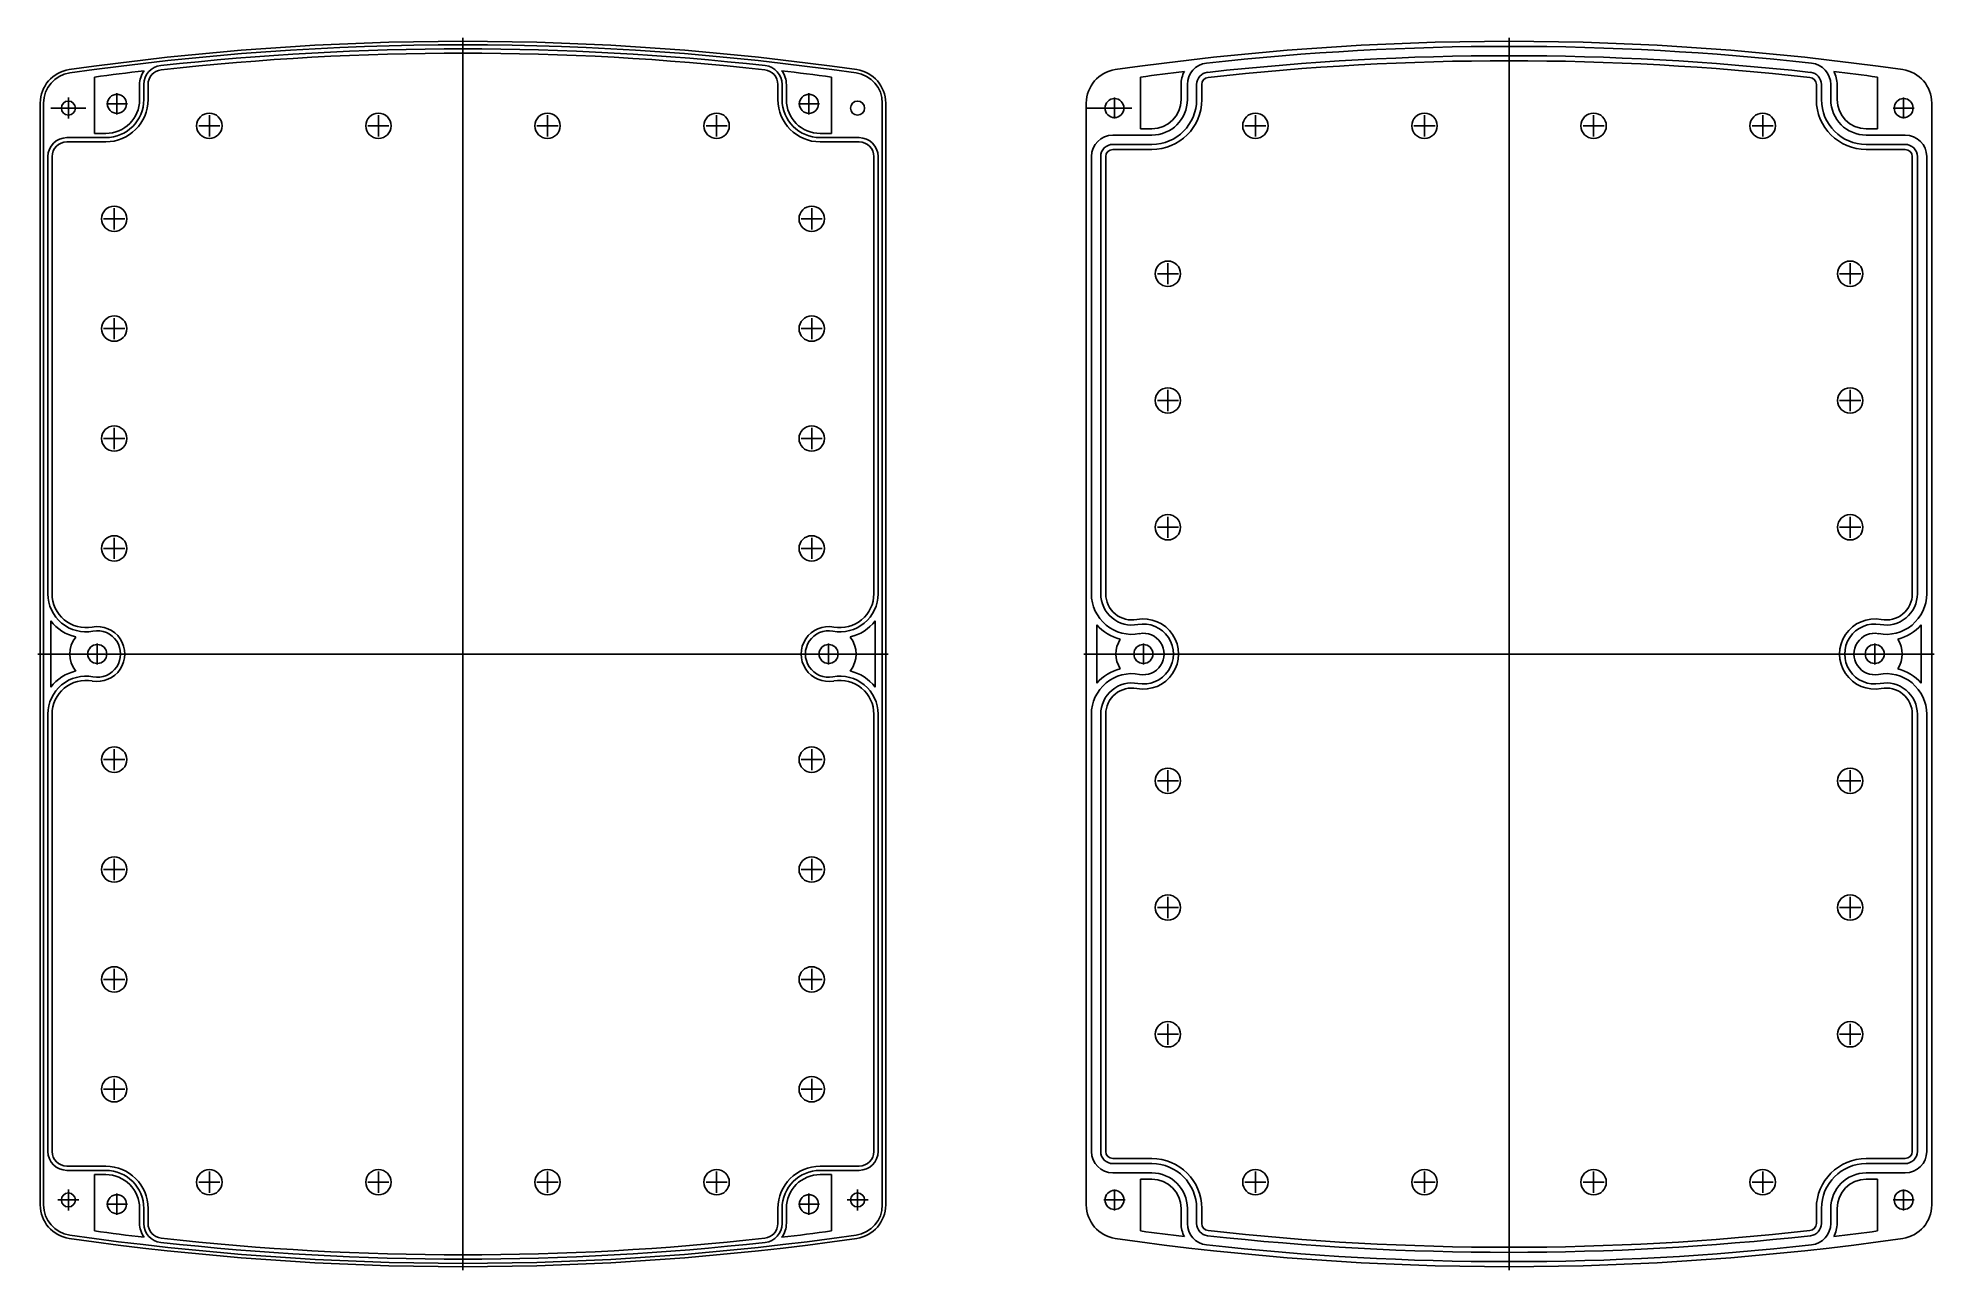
# Model space of a CAD drawing. Header units: millimetres. Extents: x 2881 to 3329, y 1468 to 1759.
import ezdxf

# ---------------------------------------------------------------- set-up
doc = ezdxf.new("R2010")
doc.units = ezdxf.units.MM

msp = doc.modelspace()

# ---------------------------------------------------------------- linework, layer by layer
for p, q in [((2981.19, 1759.27), (2981.19, 1467.67)), ((3228.65, 1759.27), (3228.65, 1467.67)), ((2893.99, 1736.67), (2893.99, 1750)), ((3068.39, 1750), (3068.39, 1736.67)), ((3141.45, 1737.77), (3141.45, 1750)), ((3315.85, 1750), (3315.85, 1737.77)), ((2887.84, 1740.17), (2887.84, 1745.17)), ((2899.34, 1741.17), (2899.34, 1746.17)), ((2904.69, 1748.19), (2904.69, 1744.67)), ((2905.69, 1748.25), (2905.69, 1744.67)), ((2906.69, 1748.25), (2906.69, 1744.67)), ((3055.69, 1748.25), (3055.69, 1744.67)), ((3056.69, 1748.25), (3056.69, 1744.67)), ((3057.69, 1748.19), (3057.69, 1744.67)), ((3063.04, 1741.17), (3063.04, 1746.17)), ((3135.3, 1740.17), (3135.3, 1745.17)), ((3151.05, 1748.19), (3151.05, 1744.67)), ((3152.55, 1748.25), (3152.55, 1744.67)), ((3154.75, 1748.25), (3154.75, 1744.67)), ((3155.95, 1748.25), (3155.95, 1744.67)), ((3301.35, 1748.25), (3301.35, 1744.67)), ((3302.55, 1748.25), (3302.55, 1744.67)), ((3304.75, 1748.25), (3304.75, 1744.67)), ((3306.25, 1748.19), (3306.25, 1744.67)), ((3322, 1740.17), (3322, 1745.17)), ((2881.19, 1743.85), (2881.19, 1483.1)), ((2881.99, 1743.85), (2881.99, 1483.1)), ((2883.69, 1742.67), (2891.99, 1742.67)), ((2896.84, 1743.67), (2901.84, 1743.67)), ((2921.19, 1735.97), (2921.19, 1740.97)), ((2961.19, 1735.97), (2961.19, 1740.97)), ((3001.19, 1735.97), (3001.19, 1740.97)), ((3041.19, 1735.97), (3041.19, 1740.97)), ((3060.54, 1743.67), (3065.54, 1743.67)), ((3080.39, 1743.85), (3080.39, 1483.1)), ((3081.19, 1743.85), (3081.19, 1483.1)), ((3128.65, 1743.85), (3128.65, 1483.1)), ((3128.65, 1742.67), (3139.45, 1742.67)), ((3168.65, 1735.97), (3168.65, 1740.97)), ((3208.65, 1735.97), (3208.65, 1740.97)), ((3248.65, 1735.97), (3248.65, 1740.97)), ((3288.65, 1735.97), (3288.65, 1740.97)), ((3319.5, 1742.67), (3324.5, 1742.67)), ((3328.65, 1743.85), (3328.65, 1483.1)), ((2896.69, 1736.67), (2893.99, 1736.67)), ((2918.69, 1738.47), (2923.69, 1738.47)), ((2958.69, 1738.47), (2963.69, 1738.47)), ((2998.69, 1738.47), (3003.69, 1738.47)), ((3038.69, 1738.47), (3043.69, 1738.47)), ((3065.69, 1736.67), (3068.39, 1736.67)), ((3144.15, 1736.27), (3134.95, 1736.27)), ((3144.15, 1737.77), (3141.45, 1737.77)), ((3166.15, 1738.47), (3171.15, 1738.47)), ((3206.15, 1738.47), (3211.15, 1738.47)), ((3246.15, 1738.47), (3251.15, 1738.47)), ((3286.15, 1738.47), (3291.15, 1738.47)), ((3313.15, 1737.77), (3315.85, 1737.77)), ((3313.15, 1736.27), (3322.35, 1736.27)), ((2896.69, 1735.67), (2887.49, 1735.67)), ((2896.69, 1734.67), (2887.49, 1734.67)), ((3065.69, 1735.67), (3074.89, 1735.67)), ((3065.69, 1734.67), (3074.89, 1734.67)), ((3144.15, 1734.07), (3134.95, 1734.07)), ((3144.15, 1732.87), (3134.95, 1732.87)), ((3313.15, 1734.07), (3322.35, 1734.07)), ((3313.15, 1732.87), (3322.35, 1732.87)), ((2882.99, 1731.17), (2882.99, 1627.72)), ((2883.99, 1731.17), (2883.99, 1627.72)), ((3078.39, 1731.17), (3078.39, 1627.72)), ((3079.39, 1731.17), (3079.39, 1627.72)), ((3129.85, 1731.17), (3129.85, 1627.72)), ((3132.05, 1731.17), (3132.05, 1627.72)), ((3133.25, 1731.17), (3133.25, 1627.72)), ((3324.05, 1731.17), (3324.05, 1627.72)), ((3325.25, 1731.17), (3325.25, 1627.72)), ((3327.45, 1731.17), (3327.45, 1627.72)), ((2898.69, 1713.97), (2898.69, 1718.97)), ((3063.69, 1713.97), (3063.69, 1718.97)), ((2896.19, 1716.47), (2901.19, 1716.47)), ((3061.19, 1716.47), (3066.19, 1716.47)), ((3147.95, 1700.97), (3147.95, 1705.97)), ((3309.35, 1700.97), (3309.35, 1705.97)), ((3145.45, 1703.47), (3150.45, 1703.47)), ((3306.85, 1703.47), (3311.85, 1703.47)), ((2898.69, 1687.97), (2898.69, 1692.97)), ((3063.69, 1687.97), (3063.69, 1692.97)), ((2896.19, 1690.47), (2901.19, 1690.47)), ((3061.19, 1690.47), (3066.19, 1690.47)), ((3145.45, 1673.47), (3150.45, 1673.47)), ((3147.95, 1670.97), (3147.95, 1675.97)), ((3306.85, 1673.47), (3311.85, 1673.47)), ((3309.35, 1670.97), (3309.35, 1675.97)), ((2896.19, 1664.47), (2901.19, 1664.47)), ((2898.69, 1661.97), (2898.69, 1666.97)), ((3061.19, 1664.47), (3066.19, 1664.47)), ((3063.69, 1661.97), (3063.69, 1666.97)), ((3145.45, 1643.47), (3150.45, 1643.47)), ((3147.95, 1640.97), (3147.95, 1645.97)), ((3306.85, 1643.47), (3311.85, 1643.47)), ((3309.35, 1640.97), (3309.35, 1645.97)), ((2896.19, 1638.47), (2901.19, 1638.47)), ((2898.69, 1635.97), (2898.69, 1640.97)), ((3061.19, 1638.47), (3066.19, 1638.47)), ((3063.69, 1635.97), (3063.69, 1640.97)), ((2883.69, 1621.29), (2883.69, 1605.66)), ((3078.69, 1621.29), (3078.69, 1605.66)), ((3131.15, 1620.35), (3131.15, 1606.6)), ((3326.15, 1620.35), (3326.15, 1606.6)), ((2894.69, 1610.97), (2894.69, 1615.97)), ((3067.69, 1610.97), (3067.69, 1615.97)), ((3142.15, 1610.97), (3142.15, 1615.97)), ((3315.15, 1610.97), (3315.15, 1615.97)), ((2880.64, 1613.47), (3081.74, 1613.47)), ((2892.19, 1613.47), (2897.19, 1613.47)), ((3065.19, 1613.47), (3070.19, 1613.47)), ((3128.1, 1613.47), (3329.2, 1613.47)), ((3131.15, 1613.47), (3128.65, 1613.47)), ((3139.65, 1613.47), (3144.65, 1613.47)), ((3312.65, 1613.47), (3317.65, 1613.47)), ((2882.99, 1599.23), (2882.99, 1495.77)), ((2883.99, 1599.23), (2883.99, 1495.77)), ((3078.39, 1599.23), (3078.39, 1495.77)), ((3079.39, 1599.23), (3079.39, 1495.77)), ((3129.85, 1599.23), (3129.85, 1495.77)), ((3132.05, 1599.23), (3132.05, 1495.77)), ((3133.25, 1599.23), (3133.25, 1495.77)), ((3324.05, 1599.23), (3324.05, 1495.77)), ((3325.25, 1599.23), (3325.25, 1495.77)), ((3327.45, 1599.23), (3327.45, 1495.77)), ((2896.19, 1588.47), (2901.19, 1588.47)), ((2898.69, 1585.97), (2898.69, 1590.97)), ((3061.19, 1588.47), (3066.19, 1588.47)), ((3063.69, 1585.97), (3063.69, 1590.97)), ((3145.45, 1583.47), (3150.45, 1583.47)), ((3147.95, 1580.97), (3147.95, 1585.97)), ((3306.85, 1583.47), (3311.85, 1583.47)), ((3309.35, 1580.97), (3309.35, 1585.97)), ((2896.19, 1562.47), (2901.19, 1562.47)), ((2898.69, 1559.97), (2898.69, 1564.97)), ((3061.19, 1562.47), (3066.19, 1562.47)), ((3063.69, 1559.97), (3063.69, 1564.97)), ((3145.45, 1553.47), (3150.45, 1553.47)), ((3147.95, 1550.97), (3147.95, 1555.97)), ((3306.85, 1553.47), (3311.85, 1553.47)), ((3309.35, 1550.97), (3309.35, 1555.97)), ((2898.69, 1533.97), (2898.69, 1538.97)), ((3063.69, 1533.97), (3063.69, 1538.97)), ((2896.19, 1536.47), (2901.19, 1536.47)), ((3061.19, 1536.47), (3066.19, 1536.47)), ((3147.95, 1520.97), (3147.95, 1525.97)), ((3309.35, 1520.97), (3309.35, 1525.97)), ((3145.45, 1523.47), (3150.45, 1523.47)), ((3306.85, 1523.47), (3311.85, 1523.47)), ((2898.69, 1507.97), (2898.69, 1512.97)), ((3063.69, 1507.97), (3063.69, 1512.97)), ((2896.19, 1510.47), (2901.19, 1510.47)), ((3061.19, 1510.47), (3066.19, 1510.47)), ((3144.15, 1494.07), (3134.95, 1494.07)), ((3313.15, 1494.07), (3322.35, 1494.07)), ((2896.69, 1492.27), (2887.49, 1492.27)), ((2896.69, 1491.27), (2887.49, 1491.27)), ((2896.69, 1490.27), (2893.99, 1490.27)), ((2893.99, 1490.27), (2893.99, 1476.95)), ((2921.19, 1485.97), (2921.19, 1490.97)), ((2961.19, 1485.97), (2961.19, 1490.97)), ((3001.19, 1485.97), (3001.19, 1490.97)), ((3041.19, 1485.97), (3041.19, 1490.97)), ((3065.69, 1492.27), (3074.89, 1492.27)), ((3065.69, 1491.27), (3074.89, 1491.27)), ((3065.69, 1490.27), (3068.39, 1490.27)), ((3068.39, 1490.27), (3068.39, 1476.95)), ((3144.15, 1492.87), (3134.95, 1492.87)), ((3144.15, 1490.67), (3134.95, 1490.67)), ((3168.65, 1485.97), (3168.65, 1490.97)), ((3208.65, 1485.97), (3208.65, 1490.97)), ((3248.65, 1485.97), (3248.65, 1490.97)), ((3288.65, 1485.97), (3288.65, 1490.97)), ((3313.15, 1492.87), (3322.35, 1492.87)), ((3313.15, 1490.67), (3322.35, 1490.67)), ((2887.84, 1481.77), (2887.84, 1486.77)), ((2899.34, 1480.77), (2899.34, 1485.77)), ((2918.69, 1488.47), (2923.69, 1488.47)), ((2958.69, 1488.47), (2963.69, 1488.47)), ((2998.69, 1488.47), (3003.69, 1488.47)), ((3038.69, 1488.47), (3043.69, 1488.47)), ((3063.04, 1480.77), (3063.04, 1485.77)), ((3074.54, 1481.77), (3074.54, 1486.77)), ((3135.3, 1481.77), (3135.3, 1486.77)), ((3141.45, 1489.17), (3141.45, 1476.95)), ((3144.15, 1489.17), (3141.45, 1489.17)), ((3166.15, 1488.47), (3171.15, 1488.47)), ((3206.15, 1488.47), (3211.15, 1488.47)), ((3246.15, 1488.47), (3251.15, 1488.47)), ((3286.15, 1488.47), (3291.15, 1488.47)), ((3313.15, 1489.17), (3315.85, 1489.17)), ((3315.85, 1489.17), (3315.85, 1476.95)), ((3322, 1481.77), (3322, 1486.77)), ((2885.34, 1484.27), (2890.34, 1484.27)), ((2896.84, 1483.27), (2901.84, 1483.27)), ((2904.69, 1482.27), (2904.69, 1478.76)), ((2905.69, 1482.27), (2905.69, 1478.7)), ((2906.69, 1482.27), (2906.69, 1478.7)), ((3055.69, 1482.27), (3055.69, 1478.7)), ((3056.69, 1482.27), (3056.69, 1478.7)), ((3057.69, 1482.27), (3057.69, 1478.76)), ((3060.54, 1483.27), (3065.54, 1483.27)), ((3072.04, 1484.27), (3077.04, 1484.27)), ((3132.8, 1484.27), (3137.8, 1484.27)), ((3151.05, 1482.27), (3151.05, 1478.76)), ((3152.55, 1482.27), (3152.55, 1478.7)), ((3154.75, 1482.27), (3154.75, 1478.7)), ((3155.95, 1482.27), (3155.95, 1478.7)), ((3301.35, 1482.27), (3301.35, 1478.7)), ((3302.55, 1482.27), (3302.55, 1478.7)), ((3304.75, 1482.27), (3304.75, 1478.7)), ((3306.25, 1482.27), (3306.25, 1478.76)), ((3319.5, 1484.27), (3324.5, 1484.27))]:
    msp.add_line(p, q)
for centre, radius in [((2899.34, 1743.67), 2.25), ((3063.04, 1743.67), 2.25), ((3135.3, 1742.67), 2.25), ((3322, 1742.67), 2.25), ((2887.84, 1742.67), 1.65), ((2921.19, 1738.47), 3), ((2961.19, 1738.47), 3), ((3001.19, 1738.47), 3), ((3041.19, 1738.47), 3), ((3074.54, 1742.67), 1.65), ((3168.65, 1738.47), 3), ((3208.65, 1738.47), 3), ((3248.65, 1738.47), 3), ((3288.65, 1738.47), 3), ((2898.69, 1716.47), 3), ((3063.69, 1716.47), 3), ((3147.95, 1703.47), 3), ((3309.35, 1703.47), 3), ((2898.69, 1690.47), 3), ((3063.69, 1690.47), 3), ((3147.95, 1673.47), 3), ((3309.35, 1673.47), 3), ((2898.69, 1664.47), 3), ((3063.69, 1664.47), 3), ((3147.95, 1643.47), 3), ((3309.35, 1643.47), 3), ((2898.69, 1638.47), 3), ((3063.69, 1638.47), 3), ((2894.69, 1613.47), 2.25), ((3067.69, 1613.47), 2.25), ((3142.15, 1613.47), 2.25), ((3315.15, 1613.47), 2.25), ((2898.69, 1588.47), 3), ((3063.69, 1588.47), 3), ((3147.95, 1583.47), 3), ((3309.35, 1583.47), 3), ((2898.69, 1562.47), 3), ((3063.69, 1562.47), 3), ((3147.95, 1553.47), 3), ((3309.35, 1553.47), 3), ((2898.69, 1536.47), 3), ((3063.69, 1536.47), 3), ((3147.95, 1523.47), 3), ((3309.35, 1523.47), 3), ((2898.69, 1510.47), 3), ((3063.69, 1510.47), 3), ((2921.19, 1488.47), 3), ((2961.19, 1488.47), 3), ((3001.19, 1488.47), 3), ((3041.19, 1488.47), 3), ((3168.65, 1488.47), 3), ((3208.65, 1488.47), 3), ((3248.65, 1488.47), 3), ((3288.65, 1488.47), 3), ((2887.84, 1484.27), 1.65), ((2899.34, 1483.27), 2.25), ((3063.04, 1483.27), 2.25), ((3074.54, 1484.27), 1.65), ((3135.3, 1484.27), 2.25), ((3322, 1484.27), 2.25)]:
    msp.add_circle(centre, radius)
for centre, radius, start, end in [((2981.19, 1108.47), 650, 81.76103, 98.23897), ((3228.65, 1108.47), 650, 81.76103, 98.23897), ((2981.19, 1108.47), 649.2, 81.76103, 98.23897), ((2981.19, 1108.47), 648.2, 83.6674, 96.3326), ((2981.19, 1108.47), 647.2, 83.6674, 96.3326), ((3228.65, 1108.47), 648.8, 83.6674, 96.3326), ((3228.65, 1108.47), 646.6, 83.6674, 96.3326), ((3228.65, 1108.47), 645.4, 83.6674, 96.3326), ((2889.19, 1743.85), 8, 98.239, 180), ((2889.19, 1743.85), 7.2, 98.239, 180), ((2981.74, 1108.47), 647.5, 96.73474, 97.78876), ((2910.19, 1748.19), 5.5, 142.8564, 180), ((2910.19, 1748.25), 4.5, 96.3326, 180), ((2910.19, 1748.25), 3.5, 96.3326, 180), ((3052.19, 1748.25), 3.5, 360, 83.6674), ((3052.19, 1748.25), 4.5, 360, 83.6674), ((3052.19, 1748.19), 5.5, 360, 37.1436), ((2980.64, 1108.47), 647.5, 82.21124, 83.26526), ((3073.19, 1743.85), 7.2, 0, 81.761), ((3073.19, 1743.85), 8, 0, 81.761), ((3136.65, 1743.85), 8, 98.239, 180), ((3229.2, 1108.47), 647.5, 96.86077, 97.78876), ((3157.65, 1748.19), 6.6, 151.469, 180), ((3157.65, 1748.25), 5.1, 96.3326, 180), ((3157.65, 1748.25), 2.9, 96.3326, 180), ((3157.65, 1748.25), 1.7, 96.3326, 180), ((3299.65, 1748.25), 1.7, 0, 83.6674), ((3299.65, 1748.25), 2.9, 360, 83.6674), ((3299.65, 1748.25), 5.1, 360, 83.6674), ((3228.1, 1108.47), 647.5, 82.21124, 83.13923), ((3299.65, 1748.19), 6.6, 360, 28.531), ((3320.65, 1743.85), 8, 0, 81.761), ((2896.69, 1744.67), 10, 270, 360), ((2896.69, 1744.67), 9, 270, 360), ((2896.69, 1744.67), 8, 270, 360), ((3065.69, 1744.67), 10, 180, 270), ((3065.69, 1744.67), 9, 180, 270), ((3065.69, 1744.67), 8, 180, 270), ((3144.15, 1744.67), 10.6, 270, 360), ((3144.15, 1744.67), 8.4, 270, 360), ((3144.15, 1744.67), 11.8, 270, 360), ((3144.15, 1744.67), 6.9, 270, 360), ((3313.15, 1744.67), 11.8, 180, 270), ((3313.15, 1744.67), 10.6, 180, 270), ((3313.15, 1744.67), 8.4, 180, 270), ((3313.15, 1744.67), 6.9, 180, 270), ((3074.89, 1731.17), 5.5, 359.9999999999999, 0), ((3134.95, 1731.17), 5.1, 90, 180), ((3322.35, 1731.17), 5.1, 360, 90), ((2887.49, 1731.17), 4.5, 90, 180), ((2887.49, 1731.17), 3.5, 90, 180), ((3074.89, 1731.17), 4.5, 360, 90), ((3074.89, 1731.17), 3.5, 360, 90), ((3134.95, 1731.17), 2.9, 90, 180), ((3134.95, 1731.17), 1.7, 90, 180), ((3322.35, 1731.17), 2.9, 360, 90), ((3322.35, 1731.17), 1.7, 360, 90), ((2891.99, 1627.72), 9, 180, 280.7315), ((2891.99, 1627.72), 8, 180, 280.7315), ((3070.39, 1627.72), 9, 259.2685, 0), ((3070.39, 1627.72), 8, 259.2685, 0), ((3139.45, 1627.72), 9.6, 180, 280.7315), ((3139.45, 1627.72), 7.4, 180, 280.7315), ((3139.45, 1627.72), 6.2, 180, 280.7315), ((3317.85, 1627.72), 9.6, 259.2685, 0), ((3317.85, 1627.72), 7.4, 259.2685, 0), ((3317.85, 1627.72), 6.2, 259.2685, 0), ((2891.99, 1627.72), 10.5, 217.77, 256.7664), ((2894.69, 1613.47), 6.5, 259.2685, 100.7315), ((3067.69, 1613.47), 6.5, 79.2685, 280.7315), ((3070.39, 1627.72), 10.5, 283.2336, 322.23), ((3139.45, 1627.72), 11.1, 221.6043, 255.509), ((3142.15, 1613.47), 8.3, 259.2685, 100.7315), ((3142.15, 1613.47), 7.1, 259.2685, 100.7315), ((3315.15, 1613.47), 8.3, 79.2685, 280.7315), ((3315.15, 1613.47), 7.1, 79.2685, 280.7315), ((3317.85, 1627.72), 11.1, 284.491, 318.3957), ((2894.69, 1613.47), 6.5, 141.7374, 218.2626), ((2894.69, 1613.47), 5.5, 259.2685, 100.7315), ((3067.69, 1613.47), 5.5, 79.2685, 280.7315), ((3067.69, 1613.47), 6.5, 321.7374, 38.2626), ((3142.15, 1613.47), 6.5, 147.426, 212.574), ((3142.15, 1613.47), 4.9, 259.2685, 100.7315), ((3315.15, 1613.47), 4.9, 79.2685, 280.7315), ((3315.15, 1613.47), 6.5, 327.426, 32.574), ((2891.99, 1599.23), 9, 79.2685, 180), ((2891.99, 1599.23), 10.5, 103.2336, 142.23), ((2891.99, 1599.23), 8, 79.2685, 180), ((3070.39, 1599.23), 9, 0, 100.7315), ((3070.39, 1599.23), 8, 0, 100.7315), ((3070.39, 1599.23), 10.5, 37.77, 76.7664), ((3139.45, 1599.23), 9.6, 79.2685, 180), ((3139.45, 1599.23), 11.1, 104.491, 138.3957), ((3139.45, 1599.23), 7.4, 79.2685, 180), ((3317.85, 1599.23), 9.6, 0, 100.7315), ((3317.85, 1599.23), 7.4, 0, 100.7315), ((3317.85, 1599.23), 11.1, 41.6043, 75.509), ((3139.45, 1599.23), 6.2, 79.2685, 180), ((3317.85, 1599.23), 6.2, 0, 100.7315), ((2887.49, 1495.77), 4.5, 180, 270), ((2887.49, 1495.77), 3.5, 180, 270), ((3074.89, 1495.77), 3.5, 270, 0), ((3074.89, 1495.77), 4.5, 270, 0), ((3134.95, 1495.77), 5.1, 180, 270), ((3134.95, 1495.77), 2.9, 180, 270), ((3134.95, 1495.77), 1.7, 180, 270), ((3144.15, 1482.27), 11.8, 360, 90), ((3313.15, 1482.27), 11.8, 90, 180), ((3322.35, 1495.77), 5.1, 270, 0), ((3322.35, 1495.77), 2.9, 270, 0), ((3322.35, 1495.77), 1.7, 270, 0), ((2896.69, 1482.27), 10, 360, 90), ((2896.69, 1482.27), 9, 360, 90), ((2896.69, 1482.27), 8, 360, 90), ((3065.69, 1482.27), 10, 90, 180), ((3065.69, 1482.27), 9, 90, 180), ((3065.69, 1482.27), 8, 90, 180), ((3144.15, 1482.27), 10.6, 360, 90), ((3144.15, 1482.27), 8.4, 360, 90), ((3313.15, 1482.27), 10.6, 90, 180), ((3313.15, 1482.27), 8.4, 90, 180), ((3144.15, 1482.27), 6.9, 360, 90), ((3313.15, 1482.27), 6.9, 90, 180), ((2889.19, 1483.1), 8, 180, 261.761), ((2889.19, 1483.1), 7.2, 180, 261.761), ((3073.19, 1483.1), 7.2, 278.239, 0), ((3073.19, 1483.1), 8, 278.239, 0), ((3136.65, 1483.1), 8, 180, 261.761), ((3320.65, 1483.1), 8, 278.239, 0), ((2981.19, 2118.47), 649.2, 261.76103, 278.23897), ((2981.74, 2118.47), 647.5, 262.21124, 263.26526), ((2910.19, 1478.76), 5.5, 180, 217.1436), ((2910.19, 1478.7), 4.5, 180, 263.6674), ((2910.19, 1478.7), 3.5, 180, 263.6674), ((3052.19, 1478.7), 3.5, 276.3326, 360), ((3052.19, 1478.7), 4.5, 276.3326, 360), ((3052.19, 1478.76), 5.5, 322.8564, 360), ((2980.64, 2118.47), 647.5, 276.73474, 277.78876), ((3229.2, 2118.47), 647.5, 262.21124, 263.13923), ((3157.65, 1478.76), 6.6, 180, 208.531), ((3157.65, 1478.7), 5.1, 180, 263.6674), ((3157.65, 1478.7), 2.9, 180, 263.6674), ((3157.65, 1478.7), 1.7, 180, 263.6674), ((3228.65, 2118.47), 646.6, 263.6674, 276.3326), ((3228.65, 2118.47), 645.4, 263.6674, 276.3326), ((3299.65, 1478.7), 1.7, 276.3326, 360), ((3299.65, 1478.7), 2.9, 276.3326, 360), ((3299.65, 1478.7), 5.1, 276.3326, 360), ((3299.65, 1478.76), 6.6, 331.469, 360), ((3228.1, 2118.47), 647.5, 276.86077, 277.78876), ((2981.19, 2118.47), 650, 261.76103, 278.23897), ((2981.19, 2118.47), 648.2, 263.6674, 276.3326), ((2981.19, 2118.47), 647.2, 263.6674, 276.3326), ((3228.65, 2118.47), 650, 261.76103, 278.23897), ((3228.65, 2118.47), 648.8, 263.6674, 276.3326)]:
    msp.add_arc(centre, radius, start, end)

doc.saveas('drawing.dxf')
